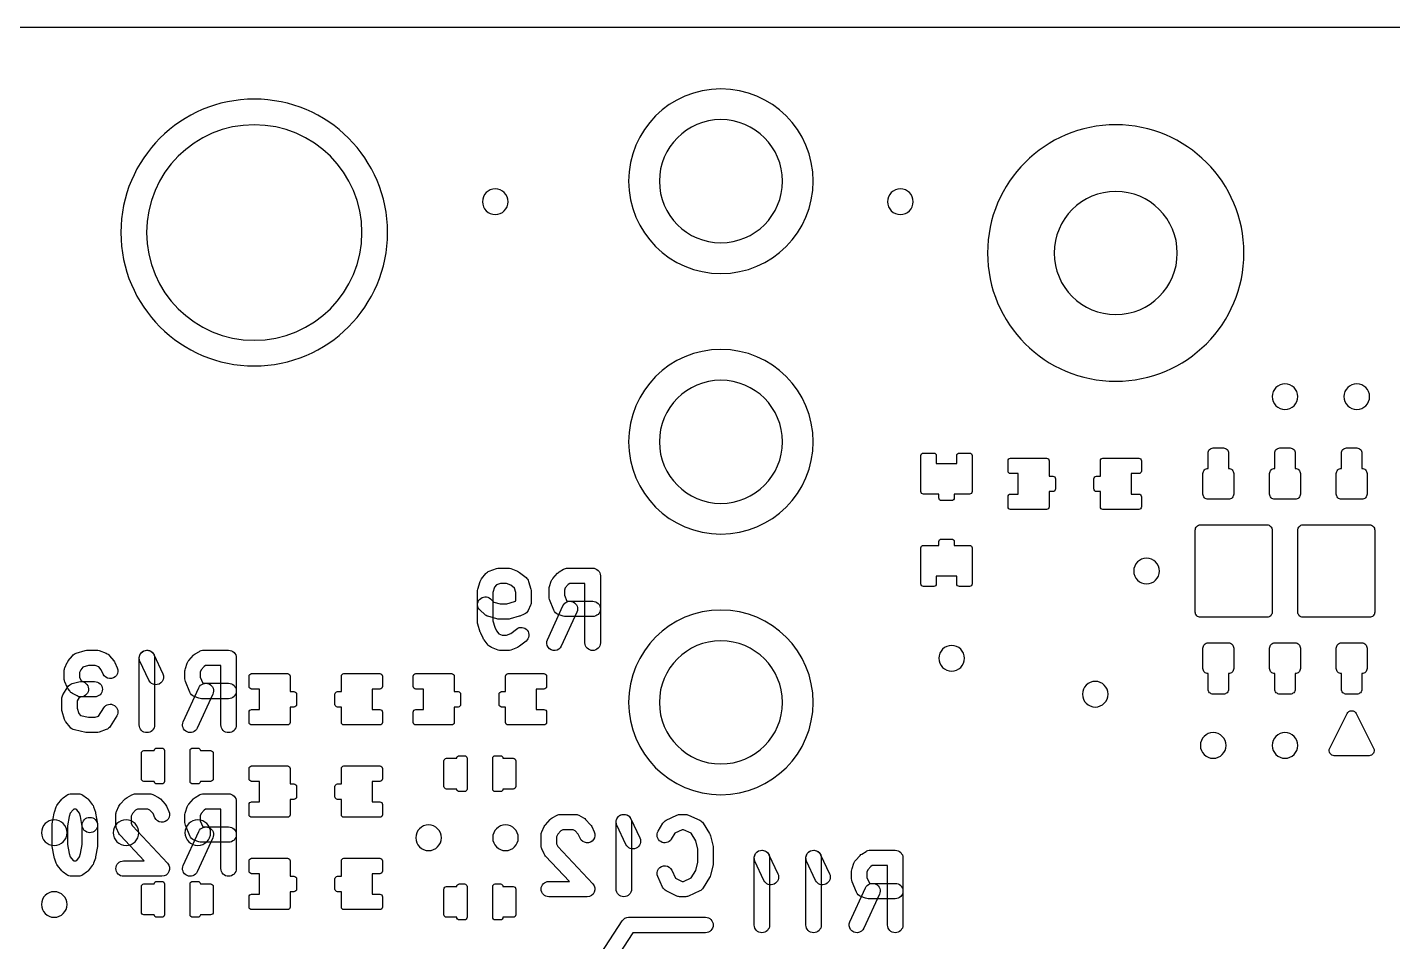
# Model space of a CAD drawing. Extents: x 0 to 45, y 0 to 50.
# Drawn here: x 22.89 to 36.2, y 41.09 to 50 of the extents above; entities that cross this region are included whole.
import ezdxf

# ---------------------------------------------------------------- set-up
doc = ezdxf.new("R2010")
doc.units = 0
for name, color, linetype in [('HOLE_1_6', 7, 'CONTINUOUS'), ('NC_Resist-B', 111, 'CONTINUOUS'), ('NC_Symbol-B', 140, 'CONTINUOUS'), ('OUTLINE', 7, 'CONTINUOUS')]:
    doc.layers.add(name, color=color, linetype=linetype)

msp = doc.modelspace()

# ---------------------------------------------------------------- linework, layer by layer
at = {"layer": 'HOLE_1_6'}
for points in [[(26.15, 48, 1), (24.05, 48, 1), (26.15, 48)], [(30.25, 48.5, 1), (29.05, 48.5, 1), (30.25, 48.5)], [(27.575, 48.3, 1), (27.325, 48.3, 1), (27.575, 48.3)], [(31.525, 48.3, 1), (31.275, 48.3, 1), (31.525, 48.3)], [(34.1, 47.8, 1), (32.9, 47.8, 1), (34.1, 47.8)], [(30.25, 45.96, 1), (29.05, 45.96, 1), (30.25, 45.96)], [(35.275, 46.4, 1), (35.025, 46.4, 1), (35.275, 46.4)], [(35.975, 46.4, 1), (35.725, 46.4, 1), (35.975, 46.4)], [(33.925, 44.7, 1), (33.675, 44.7, 1), (33.925, 44.7)], [(30.25, 43.42, 1), (29.05, 43.42, 1), (30.25, 43.42)], [(32.025, 43.85, 1), (31.775, 43.85, 1), (32.025, 43.85)], [(33.425, 43.5, 1), (33.175, 43.5, 1), (33.425, 43.5)], [(34.575, 43, 1), (34.325, 43, 1), (34.575, 43)], [(35.275, 43, 1), (35.025, 43, 1), (35.275, 43)], [(23.275, 42.15, 1), (23.025, 42.15, 1), (23.275, 42.15)], [(23.975, 42.15, 1), (23.725, 42.15, 1), (23.975, 42.15)], [(24.675, 42.15, 1), (24.425, 42.15, 1), (24.675, 42.15)], [(26.925, 42.1, 1), (26.675, 42.1, 1), (26.925, 42.1)], [(27.675, 42.1, 1), (27.425, 42.1, 1), (27.675, 42.1)], [(23.275, 41.45, 1), (23.025, 41.45, 1), (23.275, 41.45)]]:
    msp.add_lwpolyline(points, format="xyb", close=True, dxfattribs=at)
at = {"layer": 'NC_Resist-B'}
for points in [[(30.55, 48.5, 1), (28.75, 48.5, 1), (30.55, 48.5)], [(25.1, 46.7, 1), (25.1, 49.3, 1), (25.1, 46.7)], [(34.75, 47.8, 1), (32.25, 47.8, 1), (34.75, 47.8)], [(30.55, 45.96, 1), (28.75, 45.96, 1), (30.55, 45.96)], [(31.925, 45.45), (31.925, 45.4125, -0.414214), (31.9, 45.3875), (31.8, 45.3875, -0.414214), (31.775, 45.4125), (31.775, 45.45), (31.625, 45.45, -0.414214), (31.6, 45.475), (31.6, 45.825, -0.414214), (31.625, 45.85), (31.725, 45.85, -0.414214), (31.75, 45.825), (31.75, 45.75), (31.95, 45.75), (31.95, 45.825, -0.414214), (31.975, 45.85), (32.075, 45.85, -0.414214), (32.1, 45.825), (32.1, 45.475, -0.414214), (32.075, 45.45)], [(32.85, 45.625), (32.8875, 45.625, -0.414214), (32.9125, 45.6), (32.9125, 45.5, -0.414214), (32.8875, 45.475), (32.85, 45.475), (32.85, 45.325, -0.414214), (32.825, 45.3), (32.475, 45.3, -0.414214), (32.45, 45.325), (32.45, 45.425, -0.414214), (32.475, 45.45), (32.55, 45.45), (32.55, 45.65), (32.475, 45.65, -0.414214), (32.45, 45.675), (32.45, 45.775, -0.414214), (32.475, 45.8), (32.825, 45.8, -0.414214), (32.85, 45.775)], [(33.35, 45.475), (33.3125, 45.475, -0.414214), (33.2875, 45.5), (33.2875, 45.6, -0.414214), (33.3125, 45.625), (33.35, 45.625), (33.35, 45.775, -0.414214), (33.375, 45.8), (33.725, 45.8, -0.414214), (33.75, 45.775), (33.75, 45.675, -0.414214), (33.725, 45.65), (33.65, 45.65), (33.65, 45.45), (33.725, 45.45, -0.414214), (33.75, 45.425), (33.75, 45.325, -0.414214), (33.725, 45.3), (33.375, 45.3, -0.414214), (33.35, 45.325)], [(34.4, 45.85, -0.414214), (34.45, 45.9), (34.55, 45.9, -0.414214), (34.6, 45.85), (34.6, 45.7), (34.6, 45.7, -0.414214), (34.65, 45.65), (34.65, 45.45, -0.414214), (34.6, 45.4), (34.4, 45.4, -0.414214), (34.35, 45.45), (34.35, 45.65, -0.414214), (34.4, 45.7)], [(35.05, 45.85, -0.414214), (35.1, 45.9), (35.2, 45.9, -0.414214), (35.25, 45.85), (35.25, 45.7), (35.25, 45.7, -0.414214), (35.3, 45.65), (35.3, 45.45, -0.414214), (35.25, 45.4), (35.05, 45.4, -0.414214), (35, 45.45), (35, 45.65, -0.414214), (35.05, 45.7)], [(35.7, 45.85, -0.414214), (35.75, 45.9), (35.85, 45.9, -0.414214), (35.9, 45.85), (35.9, 45.7), (35.9, 45.7, -0.414214), (35.95, 45.65), (35.95, 45.45, -0.414214), (35.9, 45.4), (35.7, 45.4, -0.414214), (35.65, 45.45), (35.65, 45.65, -0.414214), (35.7, 45.7)], [(34.275, 45.1, -0.414214), (34.325, 45.15), (34.975, 45.15, -0.414214), (35.025, 45.1), (35.025, 44.3, -0.414214), (34.975, 44.25), (34.325, 44.25, -0.414214), (34.275, 44.3)], [(35.275, 45.1, -0.414214), (35.325, 45.15), (35.975, 45.15, -0.414214), (36.025, 45.1), (36.025, 44.3, -0.414214), (35.975, 44.25), (35.325, 44.25, -0.414214), (35.275, 44.3)], [(31.775, 44.95), (31.775, 44.9875, -0.414214), (31.8, 45.0125), (31.9, 45.0125, -0.414214), (31.925, 44.9875), (31.925, 44.95), (32.075, 44.95, -0.414214), (32.1, 44.925), (32.1, 44.575, -0.414214), (32.075, 44.55), (31.975, 44.55, -0.414214), (31.95, 44.575), (31.95, 44.65), (31.75, 44.65), (31.75, 44.575, -0.414214), (31.725, 44.55), (31.625, 44.55, -0.414214), (31.6, 44.575), (31.6, 44.925, -0.414214), (31.625, 44.95)], [(30.55, 43.42, 1), (28.75, 43.42, 1), (30.55, 43.42)], [(34.6, 43.55, -0.414214), (34.55, 43.5), (34.45, 43.5, -0.414214), (34.4, 43.55), (34.4, 43.7), (34.4, 43.7, -0.414214), (34.35, 43.75), (34.35, 43.95, -0.414214), (34.4, 44), (34.6, 44, -0.414214), (34.65, 43.95), (34.65, 43.75, -0.414214), (34.6, 43.7)], [(35.25, 43.55, -0.414214), (35.2, 43.5), (35.1, 43.5, -0.414214), (35.05, 43.55), (35.05, 43.7), (35.05, 43.7, -0.414214), (35, 43.75), (35, 43.95, -0.414214), (35.05, 44), (35.25, 44, -0.414214), (35.3, 43.95), (35.3, 43.75, -0.414214), (35.25, 43.7)], [(35.9, 43.55, -0.414214), (35.85, 43.5), (35.75, 43.5, -0.414214), (35.7, 43.55), (35.7, 43.7), (35.7, 43.7, -0.414214), (35.65, 43.75), (35.65, 43.95, -0.414214), (35.7, 44), (35.9, 44, -0.414214), (35.95, 43.95), (35.95, 43.75, -0.414214), (35.9, 43.7)], [(25.45, 43.525), (25.4875, 43.525, -0.414214), (25.5125, 43.5), (25.5125, 43.4, -0.414214), (25.4875, 43.375), (25.45, 43.375), (25.45, 43.225, -0.414214), (25.425, 43.2), (25.075, 43.2, -0.414214), (25.05, 43.225), (25.05, 43.325, -0.414214), (25.075, 43.35), (25.15, 43.35), (25.15, 43.55), (25.075, 43.55, -0.414214), (25.05, 43.575), (25.05, 43.675, -0.414214), (25.075, 43.7), (25.425, 43.7, -0.414214), (25.45, 43.675)], [(25.95, 43.375), (25.9125, 43.375, -0.414214), (25.8875, 43.4), (25.8875, 43.5, -0.414214), (25.9125, 43.525), (25.95, 43.525), (25.95, 43.675, -0.414214), (25.975, 43.7), (26.325, 43.7, -0.414214), (26.35, 43.675), (26.35, 43.575, -0.414214), (26.325, 43.55), (26.25, 43.55), (26.25, 43.35), (26.325, 43.35, -0.414214), (26.35, 43.325), (26.35, 43.225, -0.414214), (26.325, 43.2), (25.975, 43.2, -0.414214), (25.95, 43.225)], [(27.05, 43.525), (27.0875, 43.525, -0.414214), (27.1125, 43.5), (27.1125, 43.4, -0.414214), (27.0875, 43.375), (27.05, 43.375), (27.05, 43.225, -0.414214), (27.025, 43.2), (26.675, 43.2, -0.414214), (26.65, 43.225), (26.65, 43.325, -0.414214), (26.675, 43.35), (26.75, 43.35), (26.75, 43.55), (26.675, 43.55, -0.414214), (26.65, 43.575), (26.65, 43.675, -0.414214), (26.675, 43.7), (27.025, 43.7, -0.414214), (27.05, 43.675)], [(27.55, 43.375), (27.5125, 43.375, -0.414214), (27.4875, 43.4), (27.4875, 43.5, -0.414214), (27.5125, 43.525), (27.55, 43.525), (27.55, 43.675, -0.414214), (27.575, 43.7), (27.925, 43.7, -0.414214), (27.95, 43.675), (27.95, 43.575, -0.414214), (27.925, 43.55), (27.85, 43.55), (27.85, 43.35), (27.925, 43.35, -0.414214), (27.95, 43.325), (27.95, 43.225, -0.414214), (27.925, 43.2), (27.575, 43.2, -0.414214), (27.55, 43.225)], [(24.025, 42.65, -0.414214), (24, 42.675), (24, 42.925, -0.414214), (24.025, 42.95), (24.125, 42.95), (24.125, 42.95, -0.414214), (24.15, 42.975), (24.2, 42.975, -0.414214), (24.225, 42.95), (24.225, 42.65, -0.414214), (24.2, 42.625), (24.15, 42.625, -0.414214), (24.125, 42.65)], [(24.675, 42.95, -0.414214), (24.7, 42.925), (24.7, 42.675, -0.414214), (24.675, 42.65), (24.575, 42.65), (24.575, 42.65, -0.414214), (24.55, 42.625), (24.5, 42.625, -0.414214), (24.475, 42.65), (24.475, 42.95, -0.414214), (24.5, 42.975), (24.55, 42.975, -0.414214), (24.575, 42.95)], [(26.975, 42.575, -0.414214), (26.95, 42.6), (26.95, 42.85, -0.414214), (26.975, 42.875), (27.075, 42.875), (27.075, 42.875, -0.414214), (27.1, 42.9), (27.15, 42.9, -0.414214), (27.175, 42.875), (27.175, 42.575, -0.414214), (27.15, 42.55), (27.1, 42.55, -0.414214), (27.075, 42.575)], [(27.625, 42.875, -0.414214), (27.65, 42.85), (27.65, 42.6, -0.414214), (27.625, 42.575), (27.525, 42.575), (27.525, 42.575, -0.414214), (27.5, 42.55), (27.45, 42.55, -0.414214), (27.425, 42.575), (27.425, 42.875, -0.414214), (27.45, 42.9), (27.5, 42.9, -0.414214), (27.525, 42.875)], [(25.45, 42.625), (25.4875, 42.625, -0.414214), (25.5125, 42.6), (25.5125, 42.5, -0.414214), (25.4875, 42.475), (25.45, 42.475), (25.45, 42.325, -0.414214), (25.425, 42.3), (25.075, 42.3, -0.414214), (25.05, 42.325), (25.05, 42.425, -0.414214), (25.075, 42.45), (25.15, 42.45), (25.15, 42.65), (25.075, 42.65, -0.414214), (25.05, 42.675), (25.05, 42.775, -0.414214), (25.075, 42.8), (25.425, 42.8, -0.414214), (25.45, 42.775)], [(25.95, 42.475), (25.9125, 42.475, -0.414214), (25.8875, 42.5), (25.8875, 42.6, -0.414214), (25.9125, 42.625), (25.95, 42.625), (25.95, 42.775, -0.414214), (25.975, 42.8), (26.325, 42.8, -0.414214), (26.35, 42.775), (26.35, 42.675, -0.414214), (26.325, 42.65), (26.25, 42.65), (26.25, 42.45), (26.325, 42.45, -0.414214), (26.35, 42.425), (26.35, 42.325, -0.414214), (26.325, 42.3), (25.975, 42.3, -0.414214), (25.95, 42.325)], [(25.45, 41.725), (25.4875, 41.725, -0.414214), (25.5125, 41.7), (25.5125, 41.6, -0.414214), (25.4875, 41.575), (25.45, 41.575), (25.45, 41.425, -0.414214), (25.425, 41.4), (25.075, 41.4, -0.414214), (25.05, 41.425), (25.05, 41.525, -0.414214), (25.075, 41.55), (25.15, 41.55), (25.15, 41.75), (25.075, 41.75, -0.414214), (25.05, 41.775), (25.05, 41.875, -0.414214), (25.075, 41.9), (25.425, 41.9, -0.414214), (25.45, 41.875)], [(25.95, 41.575), (25.9125, 41.575, -0.414214), (25.8875, 41.6), (25.8875, 41.7, -0.414214), (25.9125, 41.725), (25.95, 41.725), (25.95, 41.875, -0.414214), (25.975, 41.9), (26.325, 41.9, -0.414214), (26.35, 41.875), (26.35, 41.775, -0.414214), (26.325, 41.75), (26.25, 41.75), (26.25, 41.55), (26.325, 41.55, -0.414214), (26.35, 41.525), (26.35, 41.425, -0.414214), (26.325, 41.4), (25.975, 41.4, -0.414214), (25.95, 41.425)], [(24.025, 41.35, -0.414214), (24, 41.375), (24, 41.625, -0.414214), (24.025, 41.65), (24.125, 41.65), (24.125, 41.65, -0.414214), (24.15, 41.675), (24.2, 41.675, -0.414214), (24.225, 41.65), (24.225, 41.35, -0.414214), (24.2, 41.325), (24.15, 41.325, -0.414214), (24.125, 41.35)], [(24.675, 41.65, -0.414214), (24.7, 41.625), (24.7, 41.375, -0.414214), (24.675, 41.35), (24.575, 41.35), (24.575, 41.35, -0.414214), (24.55, 41.325), (24.5, 41.325, -0.414214), (24.475, 41.35), (24.475, 41.65, -0.414214), (24.5, 41.675), (24.55, 41.675, -0.414214), (24.575, 41.65)], [(26.975, 41.325, -0.414214), (26.95, 41.35), (26.95, 41.6, -0.414214), (26.975, 41.625), (27.075, 41.625), (27.075, 41.625, -0.414214), (27.1, 41.65), (27.15, 41.65, -0.414214), (27.175, 41.625), (27.175, 41.325, -0.414214), (27.15, 41.3), (27.1, 41.3, -0.414214), (27.075, 41.325)], [(27.625, 41.625, -0.414214), (27.65, 41.6), (27.65, 41.35, -0.414214), (27.625, 41.325), (27.525, 41.325), (27.525, 41.325, -0.414214), (27.5, 41.3), (27.45, 41.3, -0.414214), (27.425, 41.325), (27.425, 41.625, -0.414214), (27.45, 41.65), (27.5, 41.65, -0.414214), (27.525, 41.625)]]:
    msp.add_lwpolyline(points, format="xyb", close=True, dxfattribs=at)
at = {"layer": 'NC_Symbol-B'}
for points in [[(27.30218, 44.31805, -1), (27.40302, 44.42911), (27.43693, 44.39831), (27.49769, 44.38066), (27.564, 44.38066), (27.63743, 44.40199), (27.64734, 44.40611), (27.65162, 44.41544), (27.65162, 44.48973), (27.63836, 44.53309), (27.60105, 44.56265), (27.56036, 44.57877), (27.50021, 44.57877), (27.46221, 44.56497), (27.44347, 44.54164), (27.4276, 44.48973), (27.4276, 44.21498), (27.44622, 44.15409), (27.46364, 44.11614), (27.48632, 44.08789), (27.51887, 44.075), (27.56036, 44.075), (27.60105, 44.09112), (27.65667, 44.1352, -1), (27.74983, 44.01764), (27.68554, 43.96669, -0.073346), (27.66659, 43.95574), (27.60231, 43.93027, -0.094599), (27.57468, 43.925), (27.50455, 43.925, -0.094566), (27.47693, 43.93027), (27.41264, 43.95574, -0.129998), (27.38178, 43.97851), (27.34087, 44.02946, -0.061629), (27.33119, 44.04513), (27.30781, 44.09607, -0.033387), (27.30425, 44.10542), (27.28088, 44.18183, -0.074355), (27.2776, 44.20377), (27.2776, 44.50094, -0.074321), (27.28088, 44.52287), (27.30425, 44.59929, -0.095243), (27.31749, 44.62432), (27.3584, 44.67526, -0.137315), (27.39128, 44.69879), (27.46141, 44.72426, -0.087308), (27.48701, 44.72877), (27.57468, 44.72877, -0.094599), (27.60231, 44.7235), (27.66659, 44.69803, -0.073346), (27.68554, 44.68708), (27.74983, 44.63614, -0.152138), (27.77497, 44.59929), (27.79834, 44.52287, -0.074321), (27.80162, 44.50094), (27.80162, 44.39906, -0.107934), (27.79479, 44.36779), (27.77142, 44.31684, -0.189033), (27.732, 44.27884), (27.69109, 44.26186, -0.027653), (27.68327, 44.25911), (27.59561, 44.23364, -0.070824), (27.57468, 44.23066), (27.48701, 44.23066, -0.070824), (27.46608, 44.23364), (27.37842, 44.25911, -0.11409), (27.34893, 44.2756)], [(28.475, 44, -1), (28.325, 44), (28.325, 44.57877), (28.17599, 44.57877), (28.16197, 44.57004), (28.13271, 44.53816), (28.12435, 44.51388), (28.12435, 44.46449), (28.14737, 44.40716), (28.15021, 44.40613), (28.4, 44.40613, -1), (28.4, 44.25613), (28.13701, 44.25613, -0.087308), (28.11141, 44.26064), (28.06466, 44.27762, -0.213313), (28.02066, 44.32017), (27.97975, 44.42206, -0.095726), (27.97435, 44.45), (27.97435, 44.52642, -0.083065), (27.97843, 44.55083), (27.99596, 44.60177, -0.103163), (28.01163, 44.62808), (28.05839, 44.67902, -0.06792), (28.074, 44.69197), (28.11491, 44.71744, -0.140123), (28.15455, 44.72877), (28.4, 44.72877, -0.414214), (28.475, 44.65377)], [(28.10975, 44.36241, -1), (28.24609, 44.29985), (28.09414, 43.96872, -1), (27.9578, 44.03128)], [(23.76427, 43.75769, -1), (23.62793, 43.69515), (23.60844, 43.73764), (23.58649, 43.76497), (23.54849, 43.77877), (23.4847, 43.77877), (23.43001, 43.76288), (23.40974, 43.73764), (23.39708, 43.71004), (23.39708, 43.66638), (23.41091, 43.63624), (23.41461, 43.63087), (23.42884, 43.62311), (23.54416, 43.62311, -1), (23.54416, 43.47311), (23.40974, 43.47311, -0.125359), (23.37386, 43.48225), (23.32711, 43.50772, -0.117807), (23.30121, 43.53105), (23.28367, 43.55653, -0.043237), (23.27728, 43.56779), (23.25391, 43.61873, -0.107934), (23.24708, 43.65), (23.24708, 43.72642, -0.107934), (23.25391, 43.75769), (23.27728, 43.80863, -0.061704), (23.28697, 43.82432), (23.32788, 43.87526, -0.154082), (23.36544, 43.90032), (23.45311, 43.92579, -0.07079), (23.47403, 43.92877), (23.56169, 43.92877, -0.087308), (23.58729, 43.92426), (23.65742, 43.89879, -0.137315), (23.6903, 43.87526), (23.73121, 43.82432, -0.061704), (23.7409, 43.80863)], [(24.20946, 43.69884, -1), (24.07366, 43.63512), (23.986, 43.82191, -1), (24.1218, 43.88563)], [(23.9789, 43.85377, -1), (24.1289, 43.85377), (24.1289, 43.2, -1), (23.9789, 43.2)], [(24.925, 43.2, -1), (24.775, 43.2), (24.775, 43.77877), (24.62599, 43.77877), (24.61197, 43.77004), (24.58271, 43.73816), (24.57435, 43.71388), (24.57435, 43.66449), (24.59737, 43.60716), (24.60021, 43.60613), (24.85, 43.60613, -1), (24.85, 43.45613), (24.58701, 43.45613, -0.087308), (24.56141, 43.46064), (24.51466, 43.47762, -0.213313), (24.47066, 43.52017), (24.42975, 43.62206, -0.095726), (24.42435, 43.65), (24.42435, 43.72642, -0.083065), (24.42843, 43.75083), (24.44596, 43.80177, -0.103163), (24.46163, 43.82808), (24.50839, 43.87902, -0.06792), (24.524, 43.89197), (24.56491, 43.91744, -0.140123), (24.60455, 43.92877), (24.85, 43.92877, -0.414214), (24.925, 43.85377)], [(23.39059, 43.62062, -1), (23.42889, 43.4756), (23.39371, 43.4663), (23.3737, 43.4336), (23.3737, 43.36405), (23.38958, 43.31214), (23.40516, 43.29275), (23.48252, 43.275), (23.54849, 43.275), (23.58209, 43.2872), (23.63267, 43.36738, -1), (23.75953, 43.28734), (23.69525, 43.18545, -0.1664), (23.65742, 43.15498), (23.58729, 43.12951, -0.087308), (23.56169, 43.125), (23.47403, 43.125, -0.056437), (23.45726, 43.1269), (23.34622, 43.15237, -0.168753), (23.30451, 43.17851), (23.2636, 43.22946, -0.095213), (23.25036, 43.25448), (23.22698, 43.33089, -0.074355), (23.2237, 43.35283), (23.2237, 43.45472, -0.138125), (23.23472, 43.49386), (23.28147, 43.57027, -0.193245), (23.3263, 43.60364)], [(24.55975, 43.56241, -1), (24.69609, 43.49985), (24.54414, 43.16872, -1), (24.4078, 43.23128)], [(35.75528, 43.31056, -0.617992), (35.84472, 43.31056), (36.01382, 42.97236, -0.55752), (35.9691, 42.9), (35.6309, 42.9, -0.55752), (35.58618, 42.97236)], [(23.4224, 42.22453, -1), (23.5724, 42.22453), (23.5724, 42.02925, -0.042633), (23.57131, 42.01653), (23.55378, 41.91464, -0.040286), (23.55079, 41.90295), (23.53326, 41.85201, -0.086488), (23.52082, 41.82946), (23.47991, 41.77851, -0.066617), (23.4655, 41.76479), (23.43043, 41.73932, -0.158333), (23.38636, 41.725), (23.31623, 41.725, -0.158367), (23.27215, 41.73932), (23.23709, 41.76479, -0.066593), (23.22269, 41.77851), (23.18178, 41.82946, -0.086488), (23.16934, 41.85201), (23.15181, 41.90295, -0.040286), (23.14882, 41.91464), (23.13128, 42.01653, -0.042633), (23.13019, 42.02925), (23.13019, 42.22453, -0.042633), (23.13128, 42.23725), (23.14882, 42.33914, -0.040286), (23.15181, 42.35083), (23.16934, 42.40177, -0.086488), (23.18178, 42.42432), (23.22269, 42.47526, -0.066593), (23.23709, 42.48898), (23.27215, 42.51445, -0.158367), (23.31623, 42.52877), (23.38636, 42.52877, -0.158333), (23.43043, 42.51445), (23.4655, 42.48898, -0.066617), (23.47991, 42.47526), (23.52082, 42.42432, -0.086488), (23.53326, 42.40177), (23.55079, 42.35083, -0.040286), (23.55378, 42.33914), (23.57131, 42.23725, -1), (23.42349, 42.21181), (23.40698, 42.30774), (23.39568, 42.34059), (23.36924, 42.37351), (23.362, 42.37877), (23.3406, 42.37877), (23.33337, 42.37352), (23.30692, 42.34059), (23.29562, 42.30773), (23.28019, 42.21812), (23.28019, 42.03566), (23.29562, 41.94605), (23.30692, 41.91318), (23.33337, 41.88025), (23.3406, 41.875), (23.362, 41.875), (23.36923, 41.88026), (23.39568, 41.91318), (23.40698, 41.94604), (23.4224, 42.03565)], [(24.26816, 42.35771, -1), (24.13184, 42.29513), (24.11338, 42.33535), (24.08304, 42.3684), (24.06402, 42.37877), (23.96196, 42.37877), (23.94293, 42.3684), (23.91259, 42.33535), (23.90097, 42.31003), (23.90097, 42.24092), (23.91241, 42.21598), (24.25468, 41.85133, -0.656791), (24.2, 41.725), (23.82597, 41.725, -1), (23.82597, 41.875), (24.02674, 41.875), (23.79467, 42.12225, -0.081082), (23.78118, 42.1423), (23.7578, 42.19325, -0.107967), (23.75097, 42.22453), (23.75097, 42.32642, -0.108008), (23.75781, 42.35771), (23.78119, 42.40865, -0.078189), (23.79409, 42.42807), (23.84084, 42.47901, -0.082555), (23.86022, 42.49416), (23.90698, 42.51963, -0.125359), (23.94286, 42.52877), (24.08312, 42.52877, -0.125359), (24.119, 42.51963), (24.16575, 42.49416, -0.082555), (24.18513, 42.47901), (24.23188, 42.42807, -0.078189), (24.24478, 42.40865)], [(24.925, 41.8, -1), (24.775, 41.8), (24.775, 42.37877), (24.62599, 42.37877), (24.61197, 42.37004), (24.58271, 42.33816), (24.57435, 42.31388), (24.57435, 42.26449), (24.59737, 42.20716), (24.60021, 42.20613), (24.85, 42.20613, -1), (24.85, 42.05613), (24.58701, 42.05613, -0.087308), (24.56141, 42.06064), (24.51466, 42.07762, -0.213313), (24.47066, 42.12017), (24.42975, 42.22206, -0.095726), (24.42435, 42.25), (24.42435, 42.32642, -0.083065), (24.42843, 42.35083), (24.44596, 42.40177, -0.103163), (24.46163, 42.42808), (24.50839, 42.47902, -0.06792), (24.524, 42.49197), (24.56491, 42.51744, -0.140123), (24.60455, 42.52877), (24.85, 42.52877, -0.414214), (24.925, 42.45377)], [(24.55975, 42.16241, -1), (24.69609, 42.09985), (24.54414, 41.76872, -1), (24.4078, 41.83128)], [(28.41427, 42.15769, -1), (28.27793, 42.09515), (28.25949, 42.13535), (28.22915, 42.1684), (28.21012, 42.17877), (28.10806, 42.17877), (28.08903, 42.1684), (28.05869, 42.13535), (28.04708, 42.11004), (28.04708, 42.04091), (28.05852, 42.01598), (28.40078, 41.65133, -0.656791), (28.3461, 41.525), (27.97208, 41.525, -1), (27.97208, 41.675), (28.17284, 41.675), (27.94077, 41.92225, -0.08111), (27.92728, 41.94231), (27.90391, 41.99326, -0.107934), (27.89708, 42.02453), (27.89708, 42.12642, -0.107934), (27.90391, 42.15769), (27.92728, 42.20863, -0.078311), (27.9402, 42.22808), (27.98696, 42.27902, -0.082507), (28.00633, 42.29416), (28.05308, 42.31963, -0.125359), (28.08896, 42.32877), (28.22922, 42.32877, -0.125359), (28.2651, 42.31963), (28.31185, 42.29416, -0.082507), (28.33122, 42.27902), (28.37798, 42.22808, -0.078311), (28.3909, 42.20863)], [(28.85946, 42.09884, -1), (28.72366, 42.03512), (28.636, 42.22191, -1), (28.7718, 42.28563)], [(28.6289, 42.25377, -1), (28.7789, 42.25377), (28.7789, 41.6, -1), (28.6289, 41.6)], [(29.16658, 42.08728, -1), (29.03862, 42.16556), (29.08537, 42.24197, -0.143672), (29.11666, 42.27033), (29.22186, 42.32127, -0.113231), (29.25455, 42.32877), (29.3013, 42.32877, -0.107934), (29.33257, 42.32194), (29.44361, 42.271, -0.145481), (29.47577, 42.24285), (29.54005, 42.14096, -0.084504), (29.54972, 42.11772), (29.5731, 42.01584, -0.05647), (29.575, 41.99906), (29.575, 41.85472, -0.056437), (29.5731, 41.83795), (29.54972, 41.73606, -0.084536), (29.54005, 41.71281), (29.47577, 41.61092, -0.145481), (29.44361, 41.58277), (29.33257, 41.53183, -0.107934), (29.3013, 41.525), (29.25455, 41.525, -0.113231), (29.22186, 41.5325), (29.11666, 41.58344, -0.174132), (29.08118, 41.61966), (29.03443, 41.72155, -1), (29.17077, 41.78411), (29.20628, 41.7067), (29.27175, 41.675), (29.28492, 41.675), (29.3608, 41.70981), (29.40638, 41.78205), (29.425, 41.86321), (29.425, 41.99056), (29.40638, 42.07172), (29.3608, 42.14396), (29.28492, 42.17877), (29.27175, 42.17877), (29.20184, 42.14492)], [(30.20556, 41.74884, -1), (30.06976, 41.68512), (29.9821, 41.87191, -1), (30.1179, 41.93563)], [(29.975, 41.90377, -1), (30.125, 41.90377), (30.125, 41.25, -1), (29.975, 41.25)], [(30.70946, 41.74884, -1), (30.57366, 41.68512), (30.486, 41.87191, -1), (30.6218, 41.93563)], [(30.4789, 41.90377, -1), (30.6289, 41.90377), (30.6289, 41.25, -1), (30.4789, 41.25)], [(31.425, 41.25, -1), (31.275, 41.25), (31.275, 41.82877), (31.12599, 41.82877), (31.11197, 41.82004), (31.08271, 41.78816), (31.07435, 41.76388), (31.07435, 41.71449), (31.09737, 41.65716), (31.10021, 41.65613), (31.35, 41.65613, -1), (31.35, 41.50613), (31.08701, 41.50613, -0.087308), (31.06141, 41.51064), (31.01466, 41.52762, -0.213313), (30.97066, 41.57017), (30.92975, 41.67206, -0.095726), (30.92435, 41.7), (30.92435, 41.77642, -0.083065), (30.92843, 41.80083), (30.94596, 41.85177, -0.103163), (30.96163, 41.87808), (31.00839, 41.92902, -0.06792), (31.024, 41.94197), (31.06491, 41.96744, -0.140123), (31.10455, 41.97877), (31.35, 41.97877, -0.414214), (31.425, 41.90377)], [(31.05975, 41.61241, -1), (31.19609, 41.54985), (31.04414, 41.21872, -1), (30.9078, 41.28128)], [(29.5, 41.325, -1), (29.5, 41.175), (28.7907, 41.175), (28.2382, 40.325), (28.35, 40.325, -1), (28.35, 40.175), (28.1, 40.175, -0.595029), (28.03712, 40.29087), (28.68712, 41.29087, -0.253853), (28.75, 41.325)]]:
    msp.add_lwpolyline(points, format="xyb", close=True, dxfattribs=at)
at = {"layer": 'OUTLINE'}
msp.add_lwpolyline([(0, 49, -0.414214), (1, 50), (44, 50, -0.414214), (45, 49), (45, 48.28301, 0.267948), (44.75, 47.85), (44.75, 42.85, 0.267948), (45, 42.41699), (45, 1, -0.414214), (44, 0), (1, 0, -0.414214), (0, 1)], format="xyb", close=True, dxfattribs=at)

doc.saveas('drawing.dxf')
